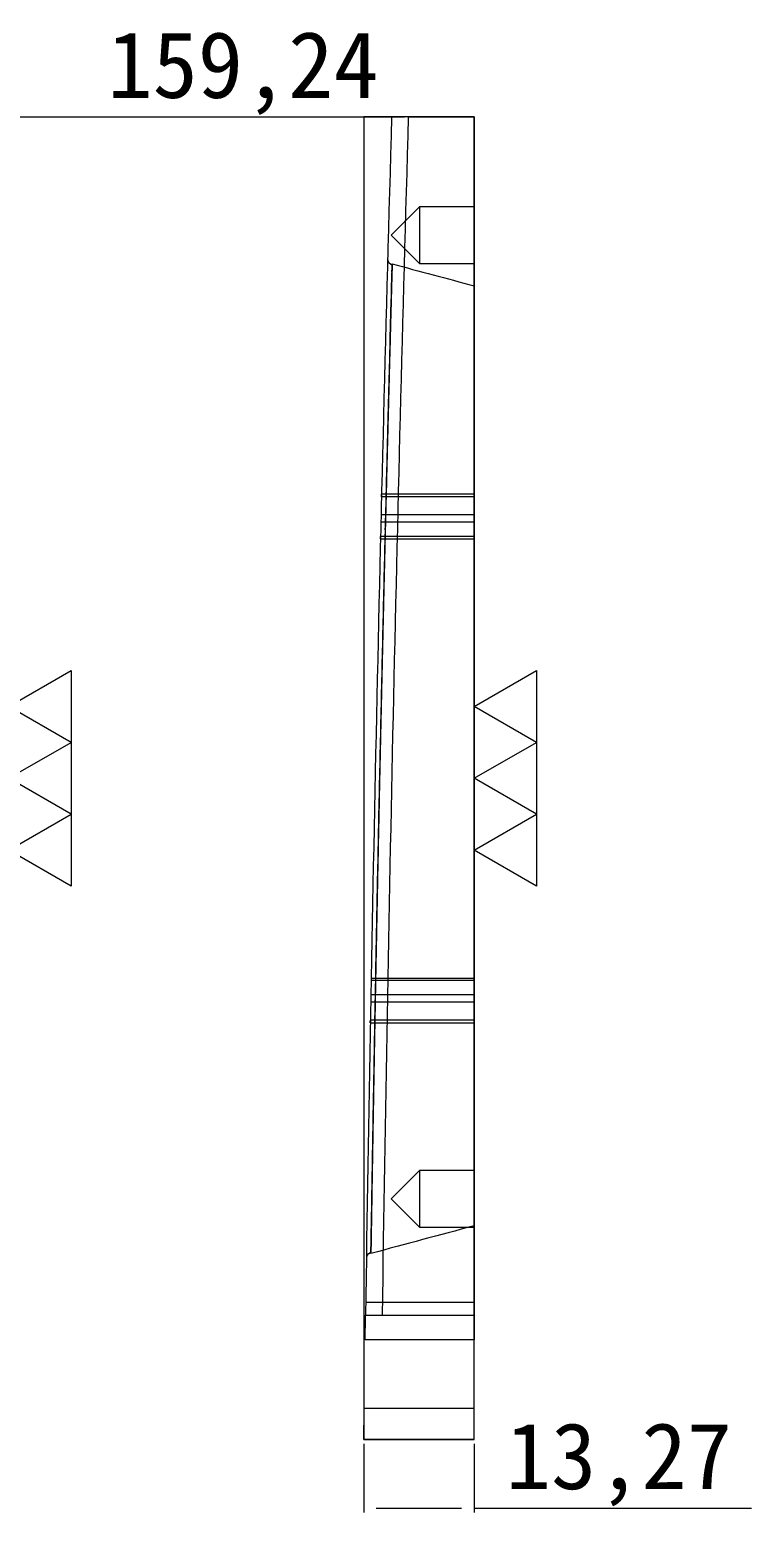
# Model space of a CAD drawing. Header units: millimetres. Extents: x 21395 to 21918, y 42853 to 43095.
# Drawn here: x 21558.6 to 21645.4, y 42859.1 to 43037.6 of the extents above; entities that cross this region are included whole.
import ezdxf

# ---------------------------------------------------------------- set-up
doc = ezdxf.new("R2010")
doc.units = ezdxf.units.MM
doc.linetypes.add('DASHED', pattern=[0])
for name, color, linetype in [('DIE', 7, 'Continuous'), ('DIE_W', 1, 'Continuous'), ('dim', 4, 'Continuous')]:
    doc.layers.add(name, color=color, linetype=linetype)
doc.styles.add('_PUG_ERP', font='txt')
doc.dimstyles.new('_PUG_ERP', dxfattribs={"dimtxt": 8, "dimasz": 1.5, "dimexe": 0.5, "dimexo": 0.5, "dimgap": 0.5, "dimtad": 1, "dimtxsty": '_PUG_ERP', "dimblk": 'CLOSEDBLANK', "dimcen": 0, "dimclrd": 4, "dimclre": 4, "dimclrt": 3, "dimazin": 3, "dimtfac": 1, "dimtmove": 0, "dimatfit": 3, "dimldrblk": 'CLOSEDBLANK', "dimlwd": 9, "dimlwe": 9})

# ---------------------------------------------------------------- blocks, each defined once
blk = doc.blocks.new('*D733')
at = {"layer": 'Defpoints', "color": 0}
for p in [(21556.11, 43027.08), (21564.36, 43027.08), (21409.01, 42867.84)]:
    blk.add_point(p, dxfattribs=at)
at = {"layer": 'dim', "color": 4, "lineweight": 9}
for p, q in [((21556.61, 43027.08), (21559.11, 43027.08)), ((21559.11, 43027.08), (21561.36, 43027.08)), ((21561.36, 43027.08), (21603.71, 43027.08))]:
    blk.add_line(p, q, dxfattribs=at)
at = {"layer": 'dim', "color": 3, "lineweight": 13, "insert": (21584.28, 43032.34), "char_height": 8, "attachment_point": 5, "style": '_PUG_ERP'}
blk.add_mtext('159,24', dxfattribs=at)
blk = doc.blocks.new('_ClosedBlank')
blk = doc.blocks.new('*D737')
at = {"layer": 'Defpoints', "color": 0}
for p in [(21598.81, 42867.84), (21612.08, 42867.84), (21612.08, 42859.59)]:
    blk.add_point(p, dxfattribs=at)
at = {"layer": 'dim', "color": 4, "lineweight": 9}
for p, q in [((21598.81, 42867.34), (21598.81, 42859.09)), ((21612.08, 42867.34), (21612.08, 42859.09)), ((21600.31, 42859.59), (21610.58, 42859.59)), ((21612.08, 42859.59), (21645.44, 42859.59))]:
    blk.add_line(p, q, dxfattribs=at)
at = {"layer": 'dim', "color": 3, "lineweight": 13, "insert": (21629.51, 42864.85), "char_height": 8, "attachment_point": 5, "style": '_PUG_ERP'}
blk.add_mtext('13,27', dxfattribs=at)

msp = doc.modelspace()

# ---------------------------------------------------------------- linework, layer by layer
at = {"layer": 'DIE', "color": 223, "linetype": 'DASHED', "lineweight": 13, "ltscale": 0.353957}
for p, q in [((21602.287, 43027.081), (21602.266, 43027.081)), ((21602.351, 43027.081), (21602.324, 43027.081)), ((21602.469, 43027.081), (21602.437, 43027.081)), ((21602.542, 43027.081), (21602.505, 43027.081)), ((21602.621, 43027.081), (21602.581, 43027.081)), ((21602.732, 43027.081), (21602.643, 43027.081)), ((21602.916, 43027.081), (21602.868, 43027.081)), ((21603.275, 43027.081), (21603.158, 43027.081)), ((21604.166, 43027.081), (21604.104, 43027.081))]:
    msp.add_line(p, q, dxfattribs=at)
at = {"layer": 'DIE', "color": 223, "linetype": 'Continuous', "lineweight": 18}
for p, q in [((21604.166, 43027.081), (21612.082, 43027.081)), ((21612.082, 43027.081), (21612.082, 42882.839)), ((21612.082, 42882.839), (21612.082, 42879.839)), ((21612.082, 42871.589), (21612.082, 42879.839)), ((21612.082, 42867.839), (21612.082, 42871.589))]:
    msp.add_line(p, q, dxfattribs=at)
at = {"layer": 'DIE', "color": 5, "linetype": 'DASHED', "lineweight": 13, "ltscale": 0.353957}
for p, q in [((21605.502, 43016.242), (21602.099, 43012.839)), ((21612.082, 43016.242), (21605.502, 43016.242)), ((21605.502, 43016.242), (21605.502, 43012.839)), ((21602.099, 43012.839), (21605.502, 43009.436)), ((21605.502, 43012.839), (21605.502, 43009.436)), ((21605.502, 43009.436), (21612.082, 43009.436)), ((21605.502, 42900.242), (21602.099, 42896.839)), ((21612.082, 42900.242), (21605.502, 42900.242)), ((21605.502, 42900.242), (21605.502, 42896.839)), ((21602.099, 42896.839), (21605.502, 42893.436)), ((21605.502, 42896.839), (21605.502, 42893.436)), ((21605.502, 42893.436), (21612.082, 42893.436))]:
    msp.add_line(p, q, dxfattribs=at)
at = {"layer": 'DIE', "color": 2, "linetype": 'DASHED', "lineweight": 13, "ltscale": 0.353957}
msp.add_line((21602.229, 43009.393), (21602.229, 43009.393), dxfattribs=at)
at = {"layer": 'DIE', "color": 155, "linetype": 'DASHED', "lineweight": 13, "ltscale": 0.353957}
for p, q in [((21612.082, 42981.334), (21600.943, 42981.334)), ((21612.082, 42979.169), (21600.89, 42979.169)), ((21612.082, 42976.571), (21600.828, 42976.571)), ((21612.082, 42978.303), (21600.869, 42978.303)), ((21612.082, 42923.107), (21599.69, 42923.107)), ((21612.082, 42921.375), (21599.658, 42921.375)), ((21612.082, 42920.509), (21599.642, 42920.509)), ((21612.082, 42918.344), (21599.602, 42918.344)), ((21612.082, 42884.339), (21599.044, 42884.339))]:
    msp.add_line(p, q, dxfattribs=at)
at = {"layer": 'DIE', "color": 155, "linetype": 'Continuous', "lineweight": 18}
for p, q in [((21612.082, 42879.839), (21598.978, 42879.839)), ((21612.082, 42871.589), (21598.864, 42871.589))]:
    msp.add_line(p, q, dxfattribs=at)
at = {"layer": 'DIE', "color": 2, "linetype": 'Continuous', "lineweight": 18}
msp.add_arc((31597.159, 42737.081), 9999.2, 178.338055, 179.164771, dxfattribs=at)
at = {"layer": 'DIE', "color": 155, "linetype": 'Continuous', "lineweight": 18}
msp.add_arc((31597.159, 42737.081), 9997.2, 178.337722, 179.164604, dxfattribs=at)
at = {"layer": 'DIE', "color": 223, "linetype": 'Continuous', "lineweight": 18}
msp.add_open_spline([(21604.166, 43027.081), (21604.034, 43027.081), (21603.904, 43027.081), (21603.713, 43027.081), (21603.649, 43027.081), (21603.555, 43027.081), (21603.524, 43027.081), (21603.462, 43027.081), (21603.431, 43027.081), (21603.28, 43027.081), (21603.165, 43027.081), (21603.029, 43027.081), (21602.989, 43027.081), (21602.949, 43027.081), (21602.923, 43027.081), (21602.91, 43027.081), (21602.847, 43027.081), (21602.798, 43027.081), (21602.66, 43027.081), (21602.577, 43027.081), (21602.485, 43027.081), (21602.468, 43027.081), (21602.434, 43027.081), (21602.418, 43027.081), (21602.371, 43027.081), (21602.315, 43027.081), (21602.271, 43027.081), (21602.243, 43027.081), (21602.234, 43027.081), (21602.218, 43027.081), (21602.211, 43027.081), (21602.178, 43027.081), (21602.165, 43027.081), (21602.165, 43027.081)], degree=3, knots=[0, 0, 0, 0, 0.1250344, 0.1250344, 0.1875517, 0.1875517, 0.2188103, 0.2188103, 0.2500689, 0.2500689, 0.3751033, 0.3751033, 0.4063619, 0.4219912, 0.4219912, 0.4376205, 0.4376205, 0.5001378, 0.5001378, 0.6251722, 0.6251722, 0.6564308, 0.6564308, 0.6876894, 0.6876894, 0.7502066, 0.8127239, 0.8127239, 0.8439825, 0.8439825, 0.8752411, 0.8752411, 1, 1, 1, 1], dxfattribs=at)
at = {"layer": 'DIE', "color": 2, "linetype": 'DASHED', "lineweight": 13, "ltscale": 0.353957}
for points, knots in [([(21602.203, 43009.297), (21602.203, 43009.294), (21602.202, 43009.27), (21602.199, 43009.177), (21602.197, 43009.106), (21602.19, 43008.82), (21602.182, 43008.534), (21602.161, 43007.774), (21602.148, 43007.301), (21602.117, 43006.17), (21602.099, 43005.514), (21602.059, 43004.024), (21602.036, 43003.191), (21601.987, 43001.356), (21601.96, 43000.354), (21601.902, 42998.191), (21601.872, 42997.031), (21601.807, 42994.561), (21601.773, 42993.253), (21601.702, 42990.5), (21601.665, 42989.057), (21601.588, 42986.048), (21601.549, 42984.483), (21601.468, 42981.247), (21601.427, 42979.575), (21601.343, 42976.143), (21601.301, 42974.382), (21601.215, 42970.786), (21601.172, 42968.952), (21601.085, 42965.227), (21601.042, 42963.337), (21600.955, 42959.52), (21600.912, 42957.593), (21600.826, 42953.72), (21600.783, 42951.774), (21600.7, 42947.882), (21600.658, 42945.936), (21600.577, 42942.062), (21600.538, 42940.135), (21600.46, 42936.317), (21600.422, 42934.427), (21600.348, 42930.703), (21600.313, 42928.868), (21600.244, 42925.272), (21600.21, 42923.51), (21600.146, 42920.077), (21600.116, 42918.406), (21600.057, 42915.169), (21600.029, 42913.604), (21599.976, 42910.594), (21599.951, 42909.15), (21599.903, 42906.398), (21599.881, 42905.089), (21599.839, 42902.619), (21599.82, 42901.458), (21599.785, 42899.295), (21599.768, 42898.293), (21599.739, 42896.458), (21599.725, 42895.624), (21599.702, 42894.134), (21599.691, 42893.478), (21599.673, 42892.347), (21599.666, 42891.874), (21599.654, 42891.114), (21599.65, 42890.828), (21599.645, 42890.542), (21599.644, 42890.47), (21599.643, 42890.378), (21599.643, 42890.354), (21599.642, 42890.351)], [0, 0, 0, 0, 0.0146731, 0.0146731, 0.0303288, 0.0303288, 0.0616402, 0.0616402, 0.0929517, 0.0929517, 0.1242631, 0.1242631, 0.1555745, 0.1555745, 0.1868859, 0.1868859, 0.2181973, 0.2181973, 0.2495088, 0.2495088, 0.2808202, 0.2808202, 0.3121316, 0.3121316, 0.343443, 0.343443, 0.3747545, 0.3747545, 0.4060659, 0.4060659, 0.4373773, 0.4373773, 0.4686887, 0.4686887, 0.5000002, 0.5000002, 0.5313116, 0.5313116, 0.562623, 0.562623, 0.5939344, 0.5939344, 0.6252459, 0.6252459, 0.6565573, 0.6565573, 0.6878687, 0.6878687, 0.7191801, 0.7191801, 0.7504916, 0.7504916, 0.781803, 0.781803, 0.8131144, 0.8131144, 0.8444258, 0.8444258, 0.8757373, 0.8757373, 0.9070487, 0.9070487, 0.9383601, 0.9383601, 0.9696715, 0.9696715, 0.9853272, 0.9853272, 1, 1, 1, 1]), ([(21602.229, 43009.393), (21602.229, 43009.392), (21602.228, 43009.386), (21602.228, 43009.364), (21602.227, 43009.346), (21602.226, 43009.298), (21602.225, 43009.268), (21602.223, 43009.196), (21602.222, 43009.154), (21602.218, 43009.011), (21602.215, 43008.892), (21602.209, 43008.677), (21602.207, 43008.599), (21602.202, 43008.433), (21602.2, 43008.343), (21602.195, 43008.153), (21602.192, 43008.052), (21602.186, 43007.839), (21602.183, 43007.726), (21602.176, 43007.489), (21602.171, 43007.303), (21602.166, 43007.103), (21602.162, 43006.968), (21602.16, 43006.898), (21602.151, 43006.545), (21602.142, 43006.239), (21602.129, 43005.746), (21602.124, 43005.576), (21602.115, 43005.225), (21602.11, 43005.044), (21602.1, 43004.671), (21602.094, 43004.479), (21602.086, 43004.183), (21602.084, 43004.083), (21602.078, 43003.88), (21602.07, 43003.571), (21602.061, 43003.25), (21602.049, 43002.812), (21602.043, 43002.588), (21602.031, 43002.128), (21602.022, 43001.776), (21602.012, 43001.411), (21602.005, 43001.166), (21602.002, 43001.042), (21601.985, 43000.415), (21601.971, 42999.894), (21601.95, 42999.081), (21601.942, 42998.806), (21601.928, 42998.244), (21601.92, 42997.959), (21601.905, 42997.378), (21601.897, 42997.083), (21601.885, 42996.633), (21601.881, 42996.482), (21601.873, 42996.177), (21601.861, 42995.717), (21601.849, 42995.246), (21601.832, 42994.61), (21601.824, 42994.287), (21601.807, 42993.632), (21601.798, 42993.3), (21601.785, 42992.796), (21601.781, 42992.627), (21601.772, 42992.287), (21601.767, 42992.116), (21601.745, 42991.254), (21601.727, 42990.548), (21601.699, 42989.465), (21601.69, 42989.099), (21601.671, 42988.361), (21601.662, 42987.988), (21601.643, 42987.235), (21601.633, 42986.855), (21601.619, 42986.278), (21601.614, 42986.085), (21601.604, 42985.697), (21601.589, 42985.113), (21601.574, 42984.52), (21601.555, 42983.724), (21601.544, 42983.322), (21601.524, 42982.511), (21601.509, 42981.899), (21601.494, 42981.279), (21601.484, 42980.864), (21601.478, 42980.655), (21601.463, 42980.028), (21601.453, 42979.607), (21601.432, 42978.76), (21601.422, 42978.333), (21601.401, 42977.473), (21601.39, 42977.04), (21601.369, 42976.169), (21601.358, 42975.732), (21601.337, 42974.851), (21601.327, 42974.408), (21601.31, 42973.739), (21601.305, 42973.516), (21601.294, 42973.068), (21601.278, 42972.394), (21601.262, 42971.716), (21601.241, 42970.806), (21601.23, 42970.35), (21601.208, 42969.432), (21601.192, 42968.741), (21601.176, 42968.045), (21601.165, 42967.581), (21601.16, 42967.348), (21601.143, 42966.648), (21601.133, 42966.18), (21601.111, 42965.241), (21601.1, 42964.77), (21601.078, 42963.824), (21601.067, 42963.35), (21601.046, 42962.399), (21601.035, 42961.922), (21601.013, 42960.967), (21601.002, 42960.488), (21600.986, 42959.767), (21600.981, 42959.527), (21600.97, 42959.046), (21600.954, 42958.324), (21600.938, 42957.599), (21600.916, 42956.632), (21600.905, 42956.148), (21600.884, 42955.178), (21600.868, 42954.449), (21600.852, 42953.72), (21600.841, 42953.234), (21600.836, 42952.99), (21600.82, 42952.26), (21600.809, 42951.773), (21600.788, 42950.799), (21600.778, 42950.312), (21600.757, 42949.337), (21600.746, 42948.85), (21600.726, 42947.875), (21600.715, 42947.388), (21600.695, 42946.415), (21600.684, 42945.929), (21600.669, 42945.199), (21600.664, 42944.956), (21600.654, 42944.471), (21600.639, 42943.743), (21600.624, 42943.017), (21600.603, 42942.049), (21600.593, 42941.566), (21600.574, 42940.602), (21600.564, 42940.121), (21600.549, 42939.401), (21600.544, 42939.161), (21600.534, 42938.682), (21600.529, 42938.443), (21600.515, 42937.726), (21600.505, 42937.249), (21600.486, 42936.298), (21600.477, 42935.824), (21600.458, 42934.878), (21600.448, 42934.407), (21600.43, 42933.467), (21600.411, 42932.531), (21600.393, 42931.602), (21600.379, 42930.908), (21600.375, 42930.677), (21600.366, 42930.216), (21600.352, 42929.527), (21600.339, 42928.841), (21600.321, 42927.932), (21600.313, 42927.479), (21600.295, 42926.579), (21600.287, 42926.131), (21600.27, 42925.24), (21600.262, 42924.797), (21600.245, 42923.916), (21600.237, 42923.478), (21600.22, 42922.607), (21600.212, 42922.175), (21600.196, 42921.315), (21600.188, 42920.888), (21600.173, 42920.039), (21600.165, 42919.618), (21600.15, 42918.782), (21600.142, 42918.368), (21600.131, 42917.75), (21600.127, 42917.545), (21600.119, 42917.136), (21600.108, 42916.526), (21600.098, 42915.923), (21600.083, 42915.126), (21600.076, 42914.731), (21600.062, 42913.948), (21600.055, 42913.56), (21600.042, 42912.792), (21600.035, 42912.411), (21600.022, 42911.658), (21600.015, 42911.285), (21600.002, 42910.547), (21599.996, 42910.182), (21599.983, 42909.459), (21599.977, 42909.102), (21599.965, 42908.396), (21599.953, 42907.698), (21599.941, 42907.018), (21599.932, 42906.514), (21599.93, 42906.347), (21599.924, 42906.015), (21599.916, 42905.521), (21599.907, 42905.036), (21599.897, 42904.4), (21599.891, 42904.086), (21599.881, 42903.467), (21599.876, 42903.163), (21599.866, 42902.563), (21599.861, 42902.268), (21599.851, 42901.687), (21599.846, 42901.402), (21599.837, 42900.841), (21599.833, 42900.565), (21599.824, 42900.023), (21599.819, 42899.757), (21599.811, 42899.236), (21599.807, 42898.98), (21599.799, 42898.479), (21599.795, 42898.234), (21599.787, 42897.753), (21599.783, 42897.518), (21599.776, 42897.058), (21599.772, 42896.834), (21599.767, 42896.505), (21599.765, 42896.397), (21599.762, 42896.183), (21599.756, 42895.867), (21599.752, 42895.562), (21599.745, 42895.167), (21599.742, 42894.975), (21599.736, 42894.602), (21599.733, 42894.421), (21599.728, 42894.07), (21599.725, 42893.901), (21599.72, 42893.572), (21599.718, 42893.414), (21599.713, 42893.108), (21599.708, 42892.813), (21599.704, 42892.542), (21599.7, 42892.282), (21599.698, 42892.158), (21599.694, 42891.921), (21599.692, 42891.808), (21599.689, 42891.595), (21599.688, 42891.494), (21599.683, 42891.208), (21599.681, 42891.042), (21599.677, 42890.827), (21599.676, 42890.762), (21599.674, 42890.642), (21599.673, 42890.562), (21599.672, 42890.495), (21599.671, 42890.453), (21599.671, 42890.433), (21599.67, 42890.38), (21599.67, 42890.35), (21599.669, 42890.282), (21599.668, 42890.258), (21599.668, 42890.255)], [0, 0, 0, 0, 0.0068423, 0.0068423, 0.0146711, 0.0146711, 0.0224998, 0.0224998, 0.0303286, 0.0303286, 0.0459861, 0.0459861, 0.0538149, 0.0538149, 0.0616437, 0.0616437, 0.0694724, 0.0694724, 0.0773012, 0.0773012, 0.08513, 0.0890443, 0.0890443, 0.0929587, 0.0929587, 0.1086163, 0.1086163, 0.116445, 0.116445, 0.1242738, 0.1242738, 0.1321026, 0.1321026, 0.1360169, 0.1360169, 0.1399313, 0.1477601, 0.1477601, 0.1555888, 0.1555888, 0.1634176, 0.167332, 0.167332, 0.1712464, 0.1712464, 0.1869039, 0.1869039, 0.1947327, 0.1947327, 0.2025614, 0.2025614, 0.2103902, 0.2103902, 0.2143046, 0.2143046, 0.218219, 0.2260477, 0.2260477, 0.2338765, 0.2338765, 0.2417053, 0.2417053, 0.2456196, 0.2456196, 0.249534, 0.249534, 0.2651916, 0.2651916, 0.2730203, 0.2730203, 0.2808491, 0.2808491, 0.2886779, 0.2886779, 0.2925922, 0.2925922, 0.2965066, 0.3043354, 0.3043354, 0.3121641, 0.3121641, 0.3199929, 0.3239073, 0.3239073, 0.3278217, 0.3278217, 0.3356504, 0.3356504, 0.3434792, 0.3434792, 0.351308, 0.351308, 0.3591367, 0.3591367, 0.3669655, 0.3669655, 0.3708799, 0.3708799, 0.3747943, 0.382623, 0.382623, 0.3904518, 0.3904518, 0.3982806, 0.4021949, 0.4021949, 0.4061093, 0.4061093, 0.4139381, 0.4139381, 0.4217669, 0.4217669, 0.4295956, 0.4295956, 0.4374244, 0.4374244, 0.4452532, 0.4452532, 0.4491675, 0.4491675, 0.4530819, 0.4609107, 0.4609107, 0.4687394, 0.4687394, 0.4765682, 0.4804826, 0.4804826, 0.484397, 0.484397, 0.4922257, 0.4922257, 0.5000545, 0.5000545, 0.5078833, 0.5078833, 0.515712, 0.515712, 0.5235408, 0.5235408, 0.5274552, 0.5274552, 0.5313696, 0.5391983, 0.5391983, 0.5470271, 0.5470271, 0.5548559, 0.5548559, 0.5587702, 0.5587702, 0.5626846, 0.5626846, 0.5705134, 0.5705134, 0.5783422, 0.5783422, 0.5861709, 0.5861709, 0.5939997, 0.6018285, 0.6018285, 0.6057428, 0.6057428, 0.6096572, 0.617486, 0.617486, 0.6253147, 0.6253147, 0.6331435, 0.6331435, 0.6409723, 0.6409723, 0.648801, 0.648801, 0.6566298, 0.6566298, 0.6644586, 0.6644586, 0.6722873, 0.6722873, 0.6801161, 0.6801161, 0.6840305, 0.6840305, 0.6879449, 0.6957736, 0.6957736, 0.7036024, 0.7036024, 0.7114312, 0.7114312, 0.7192599, 0.7192599, 0.7270887, 0.7270887, 0.7349175, 0.7349175, 0.7427462, 0.7427462, 0.750575, 0.7584038, 0.7584038, 0.7623181, 0.7623181, 0.7662325, 0.7740613, 0.7740613, 0.7818901, 0.7818901, 0.7897188, 0.7897188, 0.7975476, 0.7975476, 0.8053763, 0.8053763, 0.8132051, 0.8132051, 0.8210339, 0.8210339, 0.8288626, 0.8288626, 0.8366914, 0.8366914, 0.8445202, 0.8445202, 0.8523489, 0.8523489, 0.8562633, 0.8562633, 0.8601777, 0.8680065, 0.8680065, 0.8758352, 0.8758352, 0.883664, 0.883664, 0.8914928, 0.8914928, 0.8993215, 0.8993215, 0.9071503, 0.9149791, 0.9149791, 0.9228078, 0.9228078, 0.9306366, 0.9306366, 0.9384654, 0.9384654, 0.9541229, 0.9541229, 0.9619516, 0.9619516, 0.9697804, 0.9736948, 0.9736948, 0.9776092, 0.9776092, 0.9854379, 0.9854379, 1, 1, 1, 1]), ([(21601.684, 43009.992), (21601.683, 43009.956), (21601.685, 43009.919), (21601.695, 43009.844), (21601.703, 43009.806), (21601.726, 43009.73), (21601.741, 43009.693), (21601.764, 43009.649), (21601.768, 43009.64), (21601.773, 43009.631)], [0, 0, 0, 0, 0.3078342, 0.3078342, 0.6156684, 0.6156684, 0.9235026, 0.9235026, 1, 1, 1, 1]), ([(21601.777, 43009.623), (21601.777, 43009.624), (21601.776, 43009.625), (21601.774, 43009.628), (21601.772, 43009.632), (21601.771, 43009.635), (21601.77, 43009.637), (21601.769, 43009.639), (21601.768, 43009.64), (21601.768, 43009.64), (21601.768, 43009.641), (21601.768, 43009.641), (21601.768, 43009.641), (21601.768, 43009.641), (21601.768, 43009.641), (21601.768, 43009.641), (21601.768, 43009.641), (21601.768, 43009.641), (21601.767, 43009.641), (21601.767, 43009.641), (21601.767, 43009.641), (21601.767, 43009.642), (21601.767, 43009.642), (21601.767, 43009.642), (21601.767, 43009.642), (21601.767, 43009.642), (21601.767, 43009.642), (21601.767, 43009.642), (21601.767, 43009.642), (21601.767, 43009.643), (21601.767, 43009.643), (21601.767, 43009.643), (21601.767, 43009.643), (21601.767, 43009.643), (21601.766, 43009.643), (21601.766, 43009.643), (21601.766, 43009.643), (21601.766, 43009.644), (21601.766, 43009.644), (21601.766, 43009.644), (21601.766, 43009.644)], [0, 0, 0, 0, 0.0049161, 0.028041, 0.0508827, 0.0713037, 0.0783269, 0.0850042, 0.0913044, 0.0956336, 0.0967239, 0.0970004, 0.0971237, 0.0971805, 0.0972452, 0.0974059, 0.0978813, 0.1021005, 0.1101608, 0.1220879, 0.1378884, 0.1575652, 0.1784893, 0.2025272, 0.2296791, 0.2599454, 0.2933263, 0.3291429, 0.3679641, 0.4097899, 0.4546205, 0.5033535, 0.5552016, 0.6101648, 0.6682433, 0.7294369, 0.7925702, 0.8587084, 0.9278517, 1, 1, 1, 1]), ([(21602.203, 43009.297), (21602.196, 43009.299), (21602.181, 43009.303), (21602.161, 43009.309), (21602.14, 43009.316), (21602.12, 43009.324), (21602.101, 43009.332), (21602.083, 43009.341), (21602.065, 43009.349), (21602.049, 43009.358), (21602.033, 43009.367), (21602.018, 43009.376), (21602.004, 43009.385), (21601.99, 43009.394), (21601.977, 43009.403), (21601.963, 43009.413), (21601.95, 43009.423), (21601.938, 43009.433), (21601.926, 43009.443), (21601.915, 43009.453), (21601.904, 43009.463), (21601.895, 43009.472), (21601.886, 43009.481), (21601.878, 43009.489), (21601.87, 43009.498), (21601.863, 43009.506), (21601.856, 43009.513), (21601.848, 43009.522), (21601.84, 43009.532), (21601.832, 43009.543), (21601.824, 43009.553), (21601.816, 43009.563), (21601.81, 43009.572), (21601.805, 43009.58), (21601.8, 43009.587), (21601.796, 43009.593), (21601.792, 43009.599), (21601.787, 43009.606), (21601.784, 43009.612), (21601.781, 43009.617), (21601.78, 43009.619), (21601.779, 43009.62), (21601.778, 43009.621), (21601.778, 43009.622), (21601.778, 43009.623), (21601.778, 43009.623), (21601.778, 43009.623), (21601.777, 43009.623), (21601.777, 43009.624), (21601.777, 43009.624), (21601.777, 43009.625), (21601.776, 43009.625), (21601.776, 43009.626), (21601.776, 43009.626), (21601.776, 43009.626), (21601.775, 43009.627), (21601.775, 43009.627), (21601.775, 43009.628), (21601.775, 43009.628), (21601.775, 43009.628), (21601.774, 43009.629), (21601.774, 43009.629), (21601.774, 43009.629), (21601.774, 43009.63), (21601.774, 43009.63), (21601.774, 43009.63), (21601.773, 43009.631), (21601.773, 43009.631), (21601.773, 43009.631), (21601.773, 43009.631)], [0, 0, 0, 0, 0.0302514, 0.060097, 0.0895051, 0.1184451, 0.1468878, 0.1748054, 0.2021716, 0.2267517, 0.2508295, 0.2743881, 0.2974118, 0.3198857, 0.3417963, 0.3650414, 0.387586, 0.4094167, 0.4305213, 0.4508887, 0.4705093, 0.4893745, 0.5059975, 0.5219745, 0.537301, 0.5519732, 0.5659879, 0.5793958, 0.5990727, 0.6178084, 0.6355985, 0.6524396, 0.6683293, 0.6801455, 0.6913728, 0.7020109, 0.7120598, 0.7216211, 0.73676, 0.739735, 0.7427103, 0.7454913, 0.7475104, 0.7488361, 0.7490191, 0.7492084, 0.749679, 0.7511879, 0.75358, 0.7568943, 0.7611445, 0.766337, 0.7724752, 0.7795612, 0.7875962, 0.7965813, 0.8065169, 0.8174037, 0.829242, 0.8420321, 0.8557741, 0.8704684, 0.886115, 0.9027141, 0.9202658, 0.9387702, 0.9582273, 0.9786372, 1, 1, 1, 1]), ([(21602.201, 43008.397), (21602.205, 43008.527), (21602.208, 43008.644), (21602.213, 43008.821), (21602.215, 43008.886), (21602.217, 43008.976), (21602.218, 43009.004), (21602.219, 43009.058), (21602.22, 43009.083), (21602.223, 43009.203), (21602.225, 43009.274), (21602.228, 43009.366), (21602.229, 43009.39), (21602.229, 43009.393)], [0, 0, 0, 0, 0.1999471, 0.1999471, 0.3363367, 0.3363367, 0.4045314, 0.4045314, 0.4727262, 0.4727262, 0.7455053, 0.7455053, 1, 1, 1, 1]), ([(21602.145, 43006.346), (21602.146, 43006.36), (21602.146, 43006.374), (21602.15, 43006.54), (21602.158, 43006.835), (21602.166, 43007.106), (21602.173, 43007.366), (21602.176, 43007.49), (21602.183, 43007.727), (21602.186, 43007.84), (21602.192, 43008.053), (21602.195, 43008.154), (21602.197, 43008.252), (21602.197, 43008.254), (21602.197, 43008.257)], [0, 0, 0, 0, 0.0175919, 0.0175919, 0.2130571, 0.4085223, 0.4085223, 0.6039875, 0.6039875, 0.7994526, 0.7994526, 0.9949178, 0.9949178, 1, 1, 1, 1]), ([(21601.968, 42999.765), (21601.971, 42999.895), (21601.975, 43000.024), (21601.985, 43000.413), (21601.992, 43000.669), (21602.005, 43001.17), (21602.012, 43001.415), (21602.022, 43001.775), (21602.025, 43001.894), (21602.031, 43002.129), (21602.04, 43002.478), (21602.049, 43002.814), (21602.061, 43003.253), (21602.067, 43003.466), (21602.078, 43003.883), (21602.084, 43004.086), (21602.094, 43004.479), (21602.1, 43004.67), (21602.105, 43004.855)], [0, 0, 0, 0, 0.0654905, 0.0654905, 0.1991446, 0.1991446, 0.3327987, 0.3327987, 0.3996258, 0.3996258, 0.4664528, 0.6001069, 0.6001069, 0.733761, 0.733761, 0.8674151, 0.8674151, 1, 1, 1, 1]), ([(21600.943, 42981.334), (21600.944, 42981.389), (21600.945, 42981.437), (21600.947, 42981.52), (21600.948, 42981.555), (21600.949, 42981.598), (21600.95, 42981.61), (21600.95, 42981.626), (21600.95, 42981.631), (21600.95, 42981.64), (21600.95, 42981.644), (21600.951, 42981.662), (21600.951, 42981.669), (21600.951, 42981.669), (21600.951, 42981.669), (21600.951, 42981.669)], [0, 0, 0, 0, 0.2496346, 0.2496346, 0.4992692, 0.4992692, 0.6240865, 0.6240865, 0.6864952, 0.6864952, 0.7489038, 0.7489038, 0.9985385, 0.9985385, 1, 1, 1, 1]), ([(21600.821, 42976.303), (21600.821, 42976.303), (21600.821, 42976.304), (21600.821, 42976.308), (21600.821, 42976.31), (21600.821, 42976.314), (21600.821, 42976.317), (21600.822, 42976.331), (21600.822, 42976.348), (21600.823, 42976.393), (21600.824, 42976.421), (21600.825, 42976.471), (21600.826, 42976.489), (21600.827, 42976.528), (21600.827, 42976.549), (21600.828, 42976.571)], [0, 0, 0, 0, 0.123866, 0.123866, 0.186447, 0.186447, 0.249028, 0.249028, 0.499352, 0.499352, 0.749676, 0.749676, 0.874838, 0.874838, 1, 1, 1, 1]), ([(21599.695, 42923.375), (21599.695, 42923.375), (21599.695, 42923.369), (21599.694, 42923.355), (21599.694, 42923.352), (21599.694, 42923.344), (21599.694, 42923.34), (21599.694, 42923.328), (21599.694, 42923.318), (21599.693, 42923.284), (21599.693, 42923.256), (21599.691, 42923.189), (21599.691, 42923.151), (21599.69, 42923.107)], [0, 0, 0, 0, 0.2493184, 0.2493184, 0.3118752, 0.3118752, 0.374432, 0.374432, 0.4995456, 0.4995456, 0.7497728, 0.7497728, 1, 1, 1, 1]), ([(21599.596, 42918.009), (21599.596, 42918.009), (21599.596, 42918.01), (21599.596, 42918.016), (21599.596, 42918.018), (21599.596, 42918.023), (21599.596, 42918.026), (21599.597, 42918.044), (21599.597, 42918.065), (21599.598, 42918.122), (21599.599, 42918.156), (21599.6, 42918.219), (21599.6, 42918.241), (21599.601, 42918.29), (21599.602, 42918.316), (21599.602, 42918.344)], [0, 0, 0, 0, 0.122778, 0.122778, 0.1854367, 0.1854367, 0.2480954, 0.2480954, 0.4987303, 0.4987303, 0.7493651, 0.7493651, 0.8746826, 0.8746826, 1, 1, 1, 1]), ([(21599.686, 42891.394), (21599.686, 42891.396), (21599.686, 42891.398), (21599.688, 42891.495), (21599.689, 42891.596), (21599.692, 42891.809), (21599.694, 42891.922), (21599.698, 42892.159), (21599.701, 42892.345), (21599.704, 42892.544), (21599.706, 42892.68), (21599.707, 42892.75), (21599.711, 42892.963), (21599.713, 42893.111), (21599.715, 42893.266)], [0, 0, 0, 0, 0.0035817, 0.0035817, 0.202547, 0.202547, 0.4015123, 0.4015123, 0.6004776, 0.6999603, 0.6999603, 0.799443, 0.799443, 1, 1, 1, 1]), ([(21599.668, 42890.255), (21599.668, 42890.256), (21599.668, 42890.262), (21599.669, 42890.284), (21599.669, 42890.302), (21599.67, 42890.35), (21599.67, 42890.38), (21599.671, 42890.452), (21599.672, 42890.494), (21599.674, 42890.637), (21599.676, 42890.756), (21599.679, 42890.971), (21599.681, 42891.048), (21599.683, 42891.171), (21599.683, 42891.211), (21599.684, 42891.253)], [0, 0, 0, 0, 0.1173141, 0.1173141, 0.2537415, 0.2537415, 0.3901689, 0.3901689, 0.5265964, 0.5265964, 0.7994513, 0.7994513, 0.9358787, 0.9358787, 1, 1, 1, 1]), ([(21599.215, 42890.021), (21599.213, 42890.017), (21599.211, 42890.013), (21599.19, 42889.975), (21599.174, 42889.939), (21599.149, 42889.867), (21599.14, 42889.83), (21599.128, 42889.757), (21599.124, 42889.721), (21599.124, 42889.686)], [0, 0, 0, 0, 0.0383075, 0.0383075, 0.3588717, 0.3588717, 0.6794358, 0.6794358, 1, 1, 1, 1]), ([(21599.215, 42890.021), (21599.215, 42890.021), (21599.215, 42890.021), (21599.215, 42890.021), (21599.215, 42890.021), (21599.215, 42890.021), (21599.215, 42890.021), (21599.215, 42890.021), (21599.215, 42890.022), (21599.216, 42890.022), (21599.216, 42890.022), (21599.216, 42890.022), (21599.216, 42890.022), (21599.216, 42890.022), (21599.216, 42890.022), (21599.216, 42890.022), (21599.216, 42890.023), (21599.216, 42890.023), (21599.216, 42890.023), (21599.216, 42890.023), (21599.216, 42890.023), (21599.216, 42890.023), (21599.216, 42890.023), (21599.216, 42890.023), (21599.217, 42890.024), (21599.217, 42890.024), (21599.217, 42890.024), (21599.217, 42890.024), (21599.217, 42890.024), (21599.217, 42890.024), (21599.217, 42890.024), (21599.217, 42890.024), (21599.218, 42890.026), (21599.219, 42890.027), (21599.219, 42890.029), (21599.22, 42890.03), (21599.221, 42890.032), (21599.222, 42890.033), (21599.225, 42890.037), (21599.228, 42890.043), (21599.232, 42890.05), (21599.237, 42890.057), (21599.241, 42890.064), (21599.246, 42890.071), (21599.252, 42890.079), (21599.258, 42890.087), (21599.265, 42890.096), (21599.272, 42890.107), (21599.281, 42890.117), (21599.289, 42890.127), (21599.297, 42890.136), (21599.304, 42890.145), (21599.312, 42890.153), (21599.321, 42890.162), (21599.33, 42890.172), (21599.34, 42890.181), (21599.351, 42890.191), (21599.362, 42890.202), (21599.375, 42890.213), (21599.388, 42890.224), (21599.403, 42890.235), (21599.417, 42890.245), (21599.432, 42890.256), (21599.447, 42890.265), (21599.463, 42890.275), (21599.479, 42890.285), (21599.496, 42890.294), (21599.514, 42890.303), (21599.532, 42890.311), (21599.549, 42890.319), (21599.567, 42890.327), (21599.585, 42890.333), (21599.604, 42890.34), (21599.623, 42890.346), (21599.636, 42890.35), (21599.642, 42890.351)], [0, 0, 0, 0, 0.0195751, 0.0383515, 0.0563291, 0.073508, 0.0898882, 0.1051984, 0.1197382, 0.1335076, 0.1465066, 0.1589503, 0.1705954, 0.1814419, 0.1914897, 0.2007389, 0.2090457, 0.2165822, 0.2233485, 0.2293447, 0.2352239, 0.240109, 0.2440006, 0.2468994, 0.2488078, 0.2493931, 0.2497376, 0.2497886, 0.2498275, 0.2498435, 0.2499061, 0.250212, 0.2524144, 0.254876, 0.2573393, 0.2598045, 0.2622722, 0.2647423, 0.2672148, 0.2808572, 0.2910247, 0.3017953, 0.3132186, 0.3252944, 0.3380224, 0.3514018, 0.3680051, 0.3855094, 0.4039113, 0.4232064, 0.4378409, 0.4532175, 0.4693669, 0.4862848, 0.503966, 0.5224045, 0.5415932, 0.5635578, 0.5864083, 0.6101309, 0.6347098, 0.6601276, 0.683946, 0.7084253, 0.7335475, 0.7592936, 0.7856428, 0.8125728, 0.84006, 0.8657246, 0.8918157, 0.9183117, 0.9451901, 0.9724276, 1, 1, 1, 1])]:
    msp.add_open_spline(points, degree=3, knots=knots, dxfattribs=at)
at = {"layer": 'DIE', "color": 155, "linetype": 'DASHED', "lineweight": 13, "ltscale": 0.353957}
for points, knots in [([(21601.773, 43009.631), (21601.788, 43009.605), (21601.805, 43009.579), (21601.847, 43009.522), (21601.874, 43009.492), (21601.933, 43009.437), (21601.964, 43009.412), (21602.029, 43009.368), (21602.063, 43009.35), (21602.133, 43009.319), (21602.168, 43009.306), (21602.203, 43009.297)], [0, 0, 0, 0, 0.1581605, 0.1581605, 0.3686204, 0.3686204, 0.5790803, 0.5790803, 0.7895401, 0.7895401, 1, 1, 1, 1]), ([(21599.642, 42890.351), (21599.609, 42890.342), (21599.575, 42890.33), (21599.508, 42890.301), (21599.475, 42890.283), (21599.411, 42890.242), (21599.381, 42890.218), (21599.323, 42890.166), (21599.297, 42890.137), (21599.251, 42890.079), (21599.232, 42890.051), (21599.215, 42890.021)], [0, 0, 0, 0, 0.204897, 0.204897, 0.409794, 0.409794, 0.614691, 0.614691, 0.819588, 0.819588, 1, 1, 1, 1])]:
    msp.add_open_spline(points, degree=3, knots=knots, dxfattribs=at)
for points in [[(21602.229, 43009.393), (21602.203, 43009.297)], [(21599.642, 42890.351), (21599.668, 42890.254)]]:
    msp.add_open_spline(points, degree=1, dxfattribs=at)
at = {"layer": 'DIE', "color": 2, "linetype": 'DASHED', "lineweight": 13, "ltscale": 0.353957}
for points, degree in [([(21602.223, 43009.374), (21602.213, 43009.335), (21602.203, 43009.297)], 2), ([(21602.223, 43009.374), (21602.213, 43009.335), (21602.203, 43009.297)], 2), ([(21602.229, 43009.393), (21605.513, 43008.513), (21608.797, 43007.633), (21612.082, 43006.753)], 3), ([(21601.398, 42977.379), (21601.401, 42977.487), (21601.404, 42977.595), (21601.406, 42977.703)], 3), ([(21612.082, 42893.581), (21607.944, 42892.472), (21603.806, 42891.363), (21599.668, 42890.254)], 3), ([(21599.642, 42890.351), (21599.653, 42890.313), (21599.663, 42890.274)], 2), ([(21599.642, 42890.351), (21599.653, 42890.313), (21599.663, 42890.274)], 2)]:
    msp.add_open_spline(points, degree=degree, dxfattribs=at)
at = {"layer": 'DIE', "color": 2, "linetype": 'Continuous', "lineweight": 18}
for points in [[(21598.978, 42879.839), (21598.979, 42879.915), (21598.98, 42879.993), (21598.983, 42880.154), (21598.984, 42880.236), (21598.986, 42880.362), (21598.986, 42880.405), (21598.987, 42880.47), (21598.988, 42880.491), (21598.988, 42880.535), (21598.989, 42880.556), (21598.99, 42880.665), (21598.993, 42880.838), (21598.995, 42881.012), (21598.997, 42881.121), (21598.997, 42881.143), (21598.998, 42881.186), (21598.999, 42881.251), (21598.999, 42881.314), (21599.001, 42881.44), (21599.002, 42881.523), (21599.004, 42881.643), (21599.005, 42881.683), (21599.006, 42881.762), (21599.006, 42881.801), (21599.008, 42881.914), (21599.01, 42882.059), (21599.012, 42882.19), (21599.013, 42882.267), (21599.013, 42882.283), (21599.014, 42882.313), (21599.014, 42882.328), (21599.015, 42882.371), (21599.015, 42882.399), (21599.016, 42882.478), (21599.017, 42882.527), (21599.018, 42882.592), (21599.018, 42882.612), (21599.019, 42882.641), (21599.019, 42882.651), (21599.019, 42882.669), (21599.019, 42882.678), (21599.02, 42882.72), (21599.02, 42882.748), (21599.021, 42882.793), (21599.021, 42882.81), (21599.021, 42882.827), (21599.021, 42882.831), (21599.022, 42882.837), (21599.022, 42882.839), (21599.022, 42882.839)], [(21598.814, 42867.839), (21598.814, 42867.839), (21598.814, 42867.846), (21598.815, 42867.874), (21598.815, 42867.895), (21598.815, 42867.938), (21598.816, 42867.954), (21598.816, 42867.98), (21598.816, 42867.989), (21598.816, 42868.009), (21598.817, 42868.019), (21598.817, 42868.071), (21598.818, 42868.167), (21598.82, 42868.288), (21598.821, 42868.372), (21598.821, 42868.389), (21598.822, 42868.423), (21598.823, 42868.477), (21598.823, 42868.533), (21598.825, 42868.648), (21598.826, 42868.729), (21598.828, 42868.859), (21598.828, 42868.903), (21598.829, 42868.994), (21598.83, 42869.041), (21598.832, 42869.183), (21598.834, 42869.379), (21598.837, 42869.584), (21598.839, 42869.717), (21598.839, 42869.743), (21598.84, 42869.797), (21598.84, 42869.824), (21598.841, 42869.904), (21598.842, 42869.958), (21598.844, 42870.12), (21598.846, 42870.228), (21598.848, 42870.391), (21598.849, 42870.446), (21598.85, 42870.528), (21598.85, 42870.555), (21598.851, 42870.609), (21598.851, 42870.637), (21598.853, 42870.773), (21598.854, 42870.88), (21598.857, 42871.09), (21598.859, 42871.192), (21598.861, 42871.344), (21598.861, 42871.394), (21598.863, 42871.493), (21598.863, 42871.541), (21598.864, 42871.589)]]:
    msp.add_open_spline(points, degree=3, knots=[0, 0, 0, 0, 0.0625, 0.0625, 0.125, 0.125, 0.15625, 0.15625, 0.171875, 0.171875, 0.1875, 0.1875, 0.25, 0.3125, 0.3125, 0.328125, 0.328125, 0.34375, 0.375, 0.375, 0.4375, 0.4375, 0.46875, 0.46875, 0.5, 0.5, 0.5625, 0.625, 0.625, 0.640625, 0.640625, 0.65625, 0.65625, 0.6875, 0.6875, 0.75, 0.75, 0.78125, 0.78125, 0.796875, 0.796875, 0.8125, 0.8125, 0.875, 0.875, 0.9375, 0.9375, 0.96875, 0.96875, 1, 1, 1, 1], dxfattribs=at)
at = {"layer": 'DIE_W', "color": 1, "linetype": 'DASHED', "lineweight": 13, "ltscale": 0.353957}
for p, q in [((21612.082, 42981.669), (21600.951, 42981.669)), ((21600.821, 42976.303), (21612.082, 42976.303)), ((21612.082, 42923.375), (21599.695, 42923.375)), ((21599.596, 42918.009), (21612.082, 42918.009))]:
    msp.add_line(p, q, dxfattribs=at)
at = {"layer": 'DIE_W', "color": 1, "linetype": 'Continuous', "lineweight": 18}
for p, q in [((21601.022, 42882.839), (21612.082, 42882.839)), ((21612.082, 42867.839), (21598.814, 42867.839))]:
    msp.add_line(p, q, dxfattribs=at)
msp.add_open_spline([(21599.022, 42882.839), (21599.022, 42882.839), (21599.022, 42882.839), (21599.025, 42882.839), (21599.026, 42882.839), (21599.028, 42882.839), (21599.035, 42882.839), (21599.047, 42882.839), (21599.086, 42882.839), (21599.123, 42882.839), (21599.187, 42882.839), (21599.2, 42882.839), (21599.228, 42882.839), (21599.243, 42882.839), (21599.289, 42882.839), (21599.356, 42882.839), (21599.434, 42882.839), (21599.496, 42882.839), (21599.518, 42882.839), (21599.562, 42882.839), (21599.585, 42882.839), (21599.701, 42882.839), (21599.802, 42882.839), (21599.937, 42882.839), (21599.965, 42882.839), (21600.021, 42882.839), (21600.05, 42882.839), (21600.137, 42882.839), (21600.197, 42882.839), (21600.378, 42882.839), (21600.502, 42882.839), (21600.647, 42882.839), (21600.663, 42882.839), (21600.696, 42882.839), (21600.712, 42882.839), (21600.761, 42882.839), (21600.794, 42882.839), (21600.891, 42882.839), (21600.957, 42882.839), (21601.022, 42882.839)], degree=3, knots=[0, 0, 0, 0, 0.0300975, 0.0300975, 0.0457411, 0.0457411, 0.0613846, 0.123959, 0.123959, 0.2491077, 0.2491077, 0.2803949, 0.2803949, 0.3116821, 0.3116821, 0.3742564, 0.4368308, 0.4368308, 0.468118, 0.468118, 0.4994051, 0.4994051, 0.6245539, 0.6245539, 0.655841, 0.655841, 0.6871282, 0.6871282, 0.7497026, 0.7497026, 0.8748513, 0.8748513, 0.8904949, 0.8904949, 0.9061385, 0.9061385, 0.9374256, 0.9374256, 1, 1, 1, 1], dxfattribs=at)
at = {"layer": 'dim', "color": 252, "linetype": 'DASHED', "lineweight": 13, "ltscale": 0.353957}
msp.add_lwpolyline([(21598.814, 42867.839), (21612.082, 42867.839), (21612.082, 43027.081), (21598.814, 43027.081)], close=True, dxfattribs=at)
at = {"layer": 'dim', "lineweight": 13}
for points in [[(21563.605, 42934.469), (21556.105, 42938.8), (21563.605, 42943.13), (21556.105, 42947.46), (21563.605, 42951.79), (21556.105, 42956.12), (21563.605, 42960.45), (21563.605, 42934.469)], [(21619.582, 42934.469), (21612.082, 42938.8), (21619.582, 42943.13), (21612.082, 42947.46), (21619.582, 42951.79), (21612.082, 42956.12), (21619.582, 42960.45), (21619.582, 42934.469)]]:
    msp.add_lwpolyline(points, close=True, dxfattribs=at)

# ---------------------------------------------------------------- dimensions: what is measured, and where the dimension line sits
dim = msp.add_ordinate_dim(feature_location=(21556.105, 43027.081), offset=(8.25, 0), dtype=0, origin=(21409.006, 42867.839), dimstyle='_PUG_ERP', dxfattribs=at)
dim.commit()
dim.dimension.update_dxf_attribs({"geometry": '*D733', "text_midpoint": (21584.284, 43032.343)})
dim = msp.add_linear_dim(base=(21612.082, 42859.589), p1=(21598.814, 42867.839), p2=(21612.082, 42867.839), dimstyle='_PUG_ERP', dxfattribs=at)
dim.commit()
dim.dimension.update_dxf_attribs({"geometry": '*D737', "text_midpoint": (21629.51, 42864.851)})

doc.saveas('drawing.dxf')
